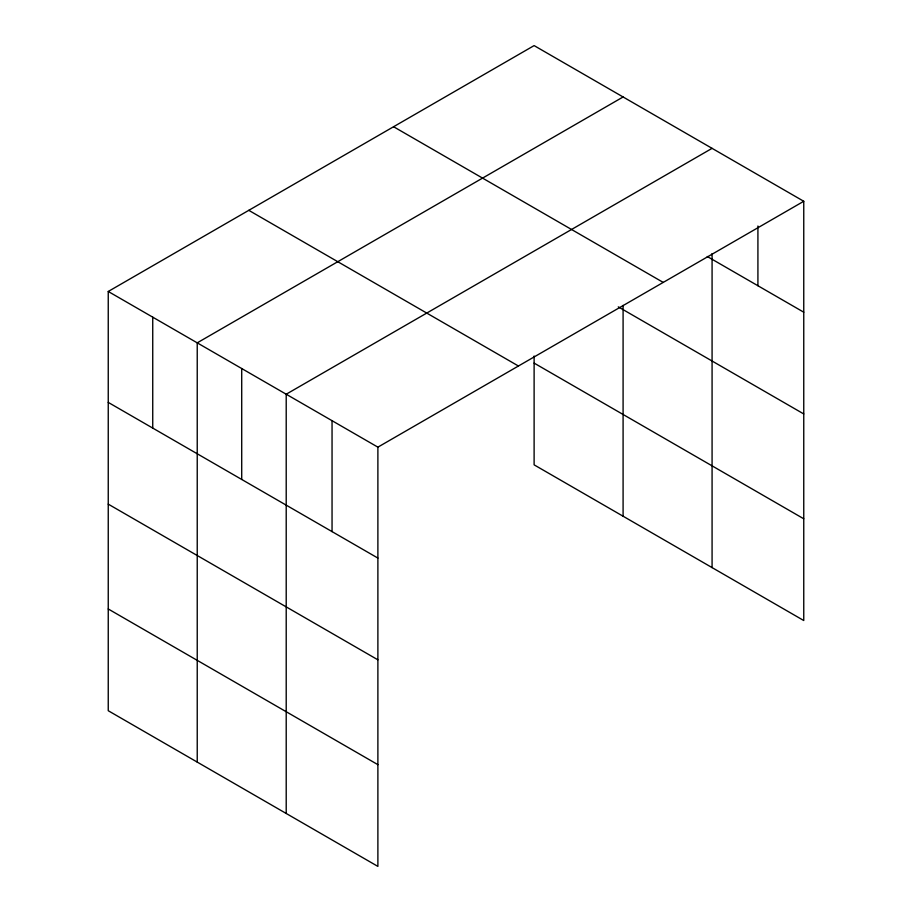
<?xml version="1.0" encoding="UTF-8"?>
<svg xmlns="http://www.w3.org/2000/svg" width="912" height="912" viewBox="0 0 912 912"><rect width="100%" height="100%" fill="white"/><g stroke="black" fill="none" stroke-linecap="round" stroke-linejoin="round"><path stroke-width="1.37" d="M803.757 201.278L377.887 447.154L377.887 866.4L108.243 710.722L108.243 291.475L534.113 45.6L803.757 201.278L803.757 620.525L534.113 464.846L534.113 356.022M623.09 96.98L197.231 342.844L197.231 762.09M712.078 148.348L286.208 394.223L286.208 813.47M707.267 256.5L803.757 312.2M393.574 126.734L663.218 282.412M618.279 306.865L803.757 413.945M534.113 363.101L803.757 518.78M248.782 210.33L518.426 366.008M108.243 291.475L377.887 447.154M108.243 402.397L377.887 558.076M108.243 504.142L377.887 659.821M108.243 608.977L377.887 764.655M757.918 226.005L757.918 285.741M712.078 253.582L712.078 567.595M623.09 305.406L623.09 516.226M332.048 420.683L332.048 531.605M241.714 368.528L241.714 479.461M152.737 317.159L152.737 428.081"/></g></svg>
